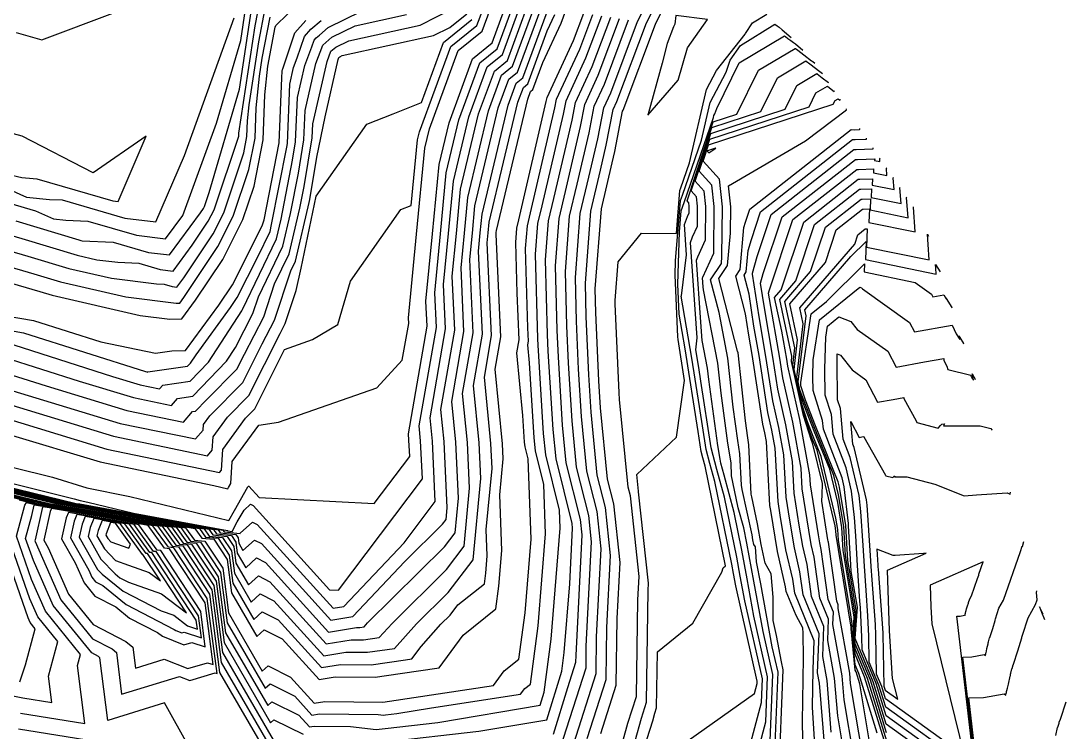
# Model space of a CAD drawing. Header units: millimetres. Extents: x 1157528 to 1158127, y 1280646 to 1281429.
# Drawn here: x 1158014.9 to 1158084.8, y 1280872.2 to 1280919.7 of the extents above; entities that cross this region are included whole.
import ezdxf

# ---------------------------------------------------------------- set-up
doc = ezdxf.new("R2010")
doc.units = ezdxf.units.MM
doc.layers.add('OCTUBRE', color=31, linetype='Continuous')

msp = doc.modelspace()

# ---------------------------------------------------------------- linework, layer by layer
at = {"layer": 'OCTUBRE', "flags": 128}
for points, elevation in [([(1158014.611, 1280918.931), (1158016.321, 1280918.428), (1158026.166, 1280922.152), (1158028.483, 1280923.133), (1158028.876, 1280924.337), (1158028.726, 1280924.672), (1158028.712, 1280924.915), (1158028.698, 1280926.044), (1158029.029, 1280927.643), (1158029.526, 1280929.219), (1158029.565, 1280929.31), (1158029.617, 1280929.513), (1158030.549, 1280932.651), (1158030.659, 1280933.999), (1158029.755, 1280934.47), (1158029.773, 1280935.001), (1158030.106, 1280935.19), (1158032.612, 1280938.531), (1158033.905, 1280940.055), (1158034.804, 1280942.176), (1158035.148, 1280943.071), (1158035.099, 1280944.008)], 421), ([(1158009.61, 1280903.546), (1158016.191, 1280901.626), (1158017.003, 1280901.382), (1158022.892, 1280900.022), (1158024.873, 1280899.775), (1158025.663, 1280899.795), (1158026.59, 1280901.06), (1158028.405, 1280903.774), (1158029.752, 1280906.44), (1158030.494, 1280908.658), (1158031.103, 1280911.76), (1158031.22, 1280914.764), (1158031.427, 1280916.683), (1158031.908, 1280919.276), (1158031.943, 1280919.379), (1158031.988, 1280919.432), (1158034.076, 1280921.457)], 424.5), ([(1158014.168, 1280907.53), (1158015.893, 1280907.012), (1158017.108, 1280906.478), (1158017.922, 1280906.397), (1158019.383, 1280906.335), (1158022.653, 1280905.386), (1158024.587, 1280905.147), (1158025.747, 1280906.713), (1158027.981, 1280912.866), (1158029.609, 1280918.383), (1158030.084, 1280921.552)], 422), ([(1158051.861, 1280871.455), (1158053.349, 1280876.113), (1158053.386, 1280878.563), (1158053.682, 1280884.452), (1158053.414, 1280886.934), (1158052.739, 1280889.639), (1158052.378, 1280893.283), (1158052.184, 1280896.451), (1158052.048, 1280899.637), (1158051.968, 1280902.574), (1158052.289, 1280906.828), (1158052.865, 1280909.262), (1158053.46, 1280911.812), (1158053.862, 1280913.894), (1158054.328, 1280914.899), (1158056.123, 1280919.666), (1158057.029, 1280921.461)], 438.5), ([(1158011.863, 1280906.076), (1158014.977, 1280905.168), (1158018.679, 1280904.058), (1158020.001, 1280903.753), (1158021.406, 1280903.578), (1158022.792, 1280903.519), (1158024.234, 1280903.1), (1158025.087, 1280902.995), (1158026.363, 1280904.719), (1158027.436, 1280906.323), (1158027.824, 1280907.092), (1158029.469, 1280912.009), (1158029.482, 1280912.074), (1158029.484, 1280912.137), (1158029.491, 1280912.202), (1158030.567, 1280919.377), (1158030.903, 1280921.111)], 423), ([(1158052.763, 1280871.791), (1158054.023, 1280875.732), (1158054.074, 1280879.183), (1158054.316, 1280883.991), (1158053.97, 1280887.196), (1158053.428, 1280889.369), (1158053.012, 1280893.569), (1158052.86, 1280896.053), (1158052.694, 1280899.932), (1158052.633, 1280902.188), (1158052.995, 1280906.99), (1158053.645, 1280909.738), (1158054.032, 1280911.397), (1158054.492, 1280913.779), (1158054.742, 1280914.318), (1158056.722, 1280919.575), (1158057.424, 1280920.965)], 439), ([(1158008.646, 1280890.231), (1158018.471, 1280887.792), (1158018.875, 1280887.67), (1158019.382, 1280887.565), (1158022.438, 1280886.824), (1158028.715, 1280885.675), (1158028.738, 1280885.642), (1158029.03, 1280885.613), (1158029.376, 1280886.246), (1158029.827, 1280887.038), (1158030.264, 1280887.436), (1158030.436, 1280887.35), (1158035.543, 1280881.716), (1158036.138, 1280881.685), (1158041.753, 1280889.111), (1158041.629, 1280891.665), (1158041.533, 1280892.657), (1158042.677, 1280899.222), (1158042.57, 1280901.546), (1158042.949, 1280905.488), (1158043.341, 1280909.55), (1158044.184, 1280913.084), (1158045.583, 1280916.897), (1158046.75, 1280917.837), (1158047.726, 1280920.49)], 431), ([(1158008.838, 1280889.852), (1158018.603, 1280887.484), (1158018.856, 1280887.443), (1158028.403, 1280885.695), (1158028.49, 1280885.574), (1158029.563, 1280885.467), (1158029.57, 1280885.479), (1158029.578, 1280885.495), (1158030.394, 1280886.236), (1158030.714, 1280886.076), (1158035.792, 1280880.475), (1158036.489, 1280880.591), (1158040.516, 1280884.846), (1158042.606, 1280887.609), (1158042.41, 1280891.635), (1158042.258, 1280893.198), (1158043.292, 1280899.132), (1158043.156, 1280902.102), (1158043.482, 1280905.499), (1158043.82, 1280909), (1158044.842, 1280913.284), (1158046.067, 1280916.624), (1158047.09, 1280917.447), (1158048.214, 1280920.503)], 431.5), ([(1158009.272, 1280891.15), (1158017.03, 1280889.225), (1158019.321, 1280888.529), (1158022.193, 1280887.935), (1158028.81, 1280886.331), (1158029.183, 1280887.012), (1158030.075, 1280888.582), (1158030.134, 1280888.636), (1158030.157, 1280888.624), (1158030.847, 1280887.864), (1158038.521, 1280887.465), (1158040.901, 1280890.613), (1158040.849, 1280891.696), (1158040.808, 1280892.116), (1158042.062, 1280899.313), (1158041.985, 1280900.99), (1158042.416, 1280905.477), (1158042.862, 1280910.1), (1158043.527, 1280912.885), (1158045.099, 1280917.171), (1158046.41, 1280918.227), (1158047.238, 1280920.477)], 430.5), ([(1158009.335, 1280889.675), (1158018.378, 1280887.482), (1158018.953, 1280887.388), (1158028.092, 1280885.715), (1158028.243, 1280885.506), (1158029.284, 1280885.402), (1158029.429, 1280885.181), (1158029.477, 1280884.814), (1158029.754, 1280884.337), (1158030.524, 1280885.036), (1158030.993, 1280884.802), (1158035.634, 1280879.683), (1158037.09, 1280879.926), (1158040.568, 1280883.601), (1158043.096, 1280886.098), (1158043.333, 1280886.407), (1158043.406, 1280887.178), (1158043.191, 1280891.604), (1158042.983, 1280893.739), (1158043.908, 1280899.042), (1158043.741, 1280902.657), (1158044.015, 1280905.511), (1158044.299, 1280908.45), (1158045.5, 1280913.483), (1158046.552, 1280916.35), (1158047.429, 1280917.057), (1158048.702, 1280920.515)], 432), ([(1158009.832, 1280889.498), (1158018.153, 1280887.48), (1158019.05, 1280887.333), (1158027.78, 1280885.735), (1158027.995, 1280885.438), (1158028.988, 1280885.339), (1158029.283, 1280884.892), (1158029.379, 1280884.151), (1158029.939, 1280883.186), (1158030.654, 1280883.836), (1158031.271, 1280883.528), (1158035.475, 1280878.891), (1158037.333, 1280879.201), (1158037.562, 1280879.198), (1158037.847, 1280879.24), (1158038.08, 1280879.5), (1158043.22, 1280884.577), (1158043.934, 1280885.51), (1158044.153, 1280887.834), (1158043.972, 1280891.574), (1158043.709, 1280894.28), (1158044.523, 1280898.952), (1158044.327, 1280903.213), (1158044.548, 1280905.522), (1158044.778, 1280907.9), (1158046.158, 1280913.682), (1158047.036, 1280916.077), (1158047.769, 1280916.667), (1158049.19, 1280920.528)], 432.5), ([(1158010.329, 1280889.32), (1158017.928, 1280887.478), (1158019.147, 1280887.278), (1158027.469, 1280885.754), (1158027.747, 1280885.37), (1158028.692, 1280885.275), (1158029.136, 1280884.603), (1158029.28, 1280883.488), (1158030.123, 1280882.036), (1158030.784, 1280882.637), (1158031.55, 1280882.254), (1158035.316, 1280878.1), (1158036.98, 1280878.377), (1158037.818, 1280878.367), (1158038.862, 1280878.519), (1158039.715, 1280879.472), (1158043.344, 1280883.057), (1158044.534, 1280884.614), (1158044.901, 1280888.49), (1158044.753, 1280891.543), (1158044.434, 1280894.821), (1158045.138, 1280898.862), (1158044.912, 1280903.769), (1158045.082, 1280905.533), (1158045.257, 1280907.35), (1158046.815, 1280913.881), (1158047.521, 1280915.803), (1158048.109, 1280916.277), (1158049.677, 1280920.541)], 433), ([(1158010.826, 1280889.143), (1158017.703, 1280887.476), (1158019.244, 1280887.223), (1158027.157, 1280885.774), (1158027.499, 1280885.302), (1158028.397, 1280885.212), (1158028.989, 1280884.314), (1158029.182, 1280882.825), (1158030.308, 1280880.886), (1158030.914, 1280881.437), (1158031.828, 1280880.98), (1158035.157, 1280877.308), (1158036.628, 1280877.553), (1158038.075, 1280877.536), (1158039.878, 1280877.798), (1158041.35, 1280879.444), (1158043.468, 1280881.537), (1158045.135, 1280883.717), (1158045.648, 1280889.146), (1158045.533, 1280891.513), (1158045.159, 1280895.362), (1158045.753, 1280898.771), (1158045.498, 1280904.325), (1158045.615, 1280905.544), (1158045.736, 1280906.8), (1158047.473, 1280914.08), (1158048.005, 1280915.53), (1158048.449, 1280915.887), (1158050.165, 1280920.554)], 433.5), ([(1158011.112, 1280905.233), (1158015.381, 1280903.987), (1158018.121, 1280903.166), (1158020.964, 1280902.509), (1158023.988, 1280902.132), (1158024.496, 1280902.111), (1158025.024, 1280901.958), (1158025.337, 1280901.919), (1158025.804, 1280902.55), (1158027.759, 1280905.473), (1158028.467, 1280906.875), (1158029.811, 1280910.892), (1158030.022, 1280911.97), (1158030.063, 1280913.013), (1158030.18, 1280914.099), (1158030.808, 1280918.289), (1158031.241, 1280920.524)], 423.5), ([(1158011.323, 1280888.966), (1158017.477, 1280887.474), (1158019.341, 1280887.168), (1158026.846, 1280885.794), (1158027.251, 1280885.233), (1158028.101, 1280885.148), (1158028.842, 1280884.025), (1158029.084, 1280882.161), (1158030.492, 1280879.736), (1158031.044, 1280880.237), (1158032.107, 1280879.705), (1158034.998, 1280876.516), (1158036.276, 1280876.729), (1158038.332, 1280876.704), (1158040.626, 1280877.038), (1158041.048, 1280877.102), (1158041.655, 1280877.929), (1158042.985, 1280879.416), (1158043.592, 1280880.016), (1158044.116, 1280880.701), (1158045.887, 1280882.113), (1158045.983, 1280882.832), (1158046.076, 1280883.973), (1158046.012, 1280885.743), (1158046.396, 1280889.803), (1158046.314, 1280891.482), (1158045.884, 1280895.903), (1158046.368, 1280898.681), (1158046.083, 1280904.881), (1158046.148, 1280905.555), (1158046.215, 1280906.25), (1158048.131, 1280914.279), (1158048.489, 1280915.256), (1158048.788, 1280915.497), (1158050.086, 1280919.023), (1158050.599, 1280920.131)], 434), ([(1158011.82, 1280888.789), (1158017.252, 1280887.472), (1158019.439, 1280887.113), (1158026.534, 1280885.814), (1158027.003, 1280885.165), (1158027.805, 1280885.085), (1158028.695, 1280883.736), (1158028.986, 1280881.498), (1158030.677, 1280878.586), (1158031.173, 1280879.037), (1158032.385, 1280878.431), (1158034.839, 1280875.724), (1158035.924, 1280875.905), (1158038.589, 1280875.873), (1158040.268, 1280876.117), (1158042.861, 1280876.511), (1158044.462, 1280878.692), (1158046.655, 1280880.438), (1158046.856, 1280881.949), (1158047.051, 1280884.343), (1158046.916, 1280888.059), (1158047.143, 1280890.459), (1158047.095, 1280891.452), (1158046.609, 1280896.444), (1158046.983, 1280898.591), (1158046.669, 1280905.437), (1158046.681, 1280905.566), (1158046.694, 1280905.7), (1158048.789, 1280914.478), (1158048.974, 1280914.983), (1158049.128, 1280915.107), (1158049.798, 1280916.928), (1158051.014, 1280919.55), (1158051.333, 1280920.398)], 434.5), ([(1158012.704, 1280893.521), (1158020.657, 1280891.106), (1158028.193, 1280889.548), (1158028.32, 1280889.698), (1158028.414, 1280891.08), (1158029.918, 1280893.162), (1158030.558, 1280893.804), (1158032.531, 1280897.745), (1158034.394, 1280898.424), (1158036.086, 1280899.42), (1158036.935, 1280902.314), (1158040.311, 1280907.098), (1158041.003, 1280907.374), (1158041.425, 1280911.75), (1158041.553, 1280912.288), (1158043.646, 1280917.991), (1158045.391, 1280919.396), (1158045.775, 1280920.439)], 429), ([(1158012.814, 1280888.434), (1158016.802, 1280887.468), (1158019.633, 1280887.003), (1158025.911, 1280885.853), (1158026.507, 1280885.029), (1158027.214, 1280884.958), (1158028.402, 1280883.158), (1158028.789, 1280880.172), (1158031.046, 1280876.285), (1158031.433, 1280876.637), (1158032.942, 1280875.883), (1158034.522, 1280874.141), (1158035.22, 1280874.257), (1158039.103, 1280874.21), (1158039.552, 1280874.275), (1158046.488, 1280875.329), (1158047.206, 1280876.307), (1158048.189, 1280877.09), (1158048.601, 1280880.183), (1158049.001, 1280885.083), (1158048.806, 1280890.456), (1158048.606, 1280891.258), (1158048.575, 1280891.566), (1158048.465, 1280893.357), (1158048.06, 1280897.527), (1158048.214, 1280898.41), (1158048.071, 1280901.509), (1158047.979, 1280904.889), (1158048.052, 1280905.855), (1158048.183, 1280906.407), (1158050.025, 1280914.304), (1158050.079, 1280914.584), (1158051.842, 1280918.387), (1158052.531, 1280920.215)], 435.5), ([(1158013.111, 1280896.429), (1158016.603, 1280895.321), (1158021.994, 1280893.684), (1158025.789, 1280892.899), (1158026.388, 1280893.605), (1158026.589, 1280893.633), (1158027.321, 1280894.392), (1158029.356, 1280896.434), (1158029.857, 1280897.435), (1158031.141, 1280899.943), (1158031.87, 1280902.141), (1158032.834, 1280904.148), (1158033.559, 1280907.201), (1158033.843, 1280908.647), (1158034.378, 1280911.892), (1158034.415, 1280912.825), (1158035.375, 1280916.986), (1158035.632, 1280917.665), (1158035.969, 1280917.952), (1158036.823, 1280918.375), (1158041.588, 1280919.421), (1158043.877, 1280920.561)], 427.5), ([(1158013.311, 1280888.257), (1158016.577, 1280887.465), (1158019.73, 1280886.948), (1158025.6, 1280885.873), (1158026.259, 1280884.961), (1158026.918, 1280884.895), (1158028.255, 1280882.87), (1158028.691, 1280879.509), (1158031.231, 1280875.135), (1158031.563, 1280875.438), (1158033.221, 1280874.609), (1158034.363, 1280873.349), (1158034.868, 1280873.433), (1158038.79, 1280873.385), (1158039.155, 1280873.346), (1158039.285, 1280873.359), (1158040.03, 1280873.445), (1158042.348, 1280873.834), (1158048.302, 1280874.738), (1158048.578, 1280875.114), (1158048.957, 1280875.416), (1158049.473, 1280879.3), (1158049.976, 1280885.453), (1158049.857, 1280888.737), (1158049.295, 1280890.989), (1158049.209, 1280891.853), (1158048.901, 1280896.876), (1158048.785, 1280898.068), (1158048.829, 1280898.32), (1158048.788, 1280899.206), (1158048.644, 1280904.503), (1158048.758, 1280906.017), (1158048.963, 1280906.883), (1158050.597, 1280913.889), (1158050.709, 1280914.469), (1158052.256, 1280917.806), (1158053.129, 1280920.124)], 436), ([(1158013.775, 1280897.244), (1158018.819, 1280895.642), (1158022.439, 1280894.543), (1158024.988, 1280894.016), (1158025.39, 1280894.49), (1158026.411, 1280894.634), (1158028.662, 1280896.968), (1158029.255, 1280897.885), (1158030.424, 1280900.167), (1158030.793, 1280901.279), (1158032.41, 1280904.645), (1158032.93, 1280906.835), (1158033.458, 1280909.522), (1158033.828, 1280911.761), (1158033.904, 1280913.706), (1158034.63, 1280916.851), (1158035.094, 1280918.08), (1158035.704, 1280918.599), (1158037.25, 1280919.365), (1158040.683, 1280920.118)], 427), ([(1158013.808, 1280888.08), (1158016.352, 1280887.463), (1158019.827, 1280886.893), (1158025.288, 1280885.893), (1158026.011, 1280884.892), (1158026.623, 1280884.831), (1158028.108, 1280882.581), (1158028.592, 1280878.845), (1158031.415, 1280873.985), (1158031.693, 1280874.238), (1158033.499, 1280873.335), (1158034.204, 1280872.557), (1158034.516, 1280872.609), (1158036.936, 1280872.58), (1158038.657, 1280872.394), (1158039.267, 1280872.456), (1158042.77, 1280872.86), (1158049.605, 1280874.005), (1158049.876, 1280874.887), (1158050.346, 1280878.417), (1158050.95, 1280885.823), (1158050.907, 1280887.018), (1158049.983, 1280890.719), (1158049.843, 1280892.139), (1158049.481, 1280898.045), (1158049.463, 1280898.461), (1158049.309, 1280904.117), (1158049.464, 1280906.179), (1158049.744, 1280907.359), (1158051.17, 1280913.473), (1158051.34, 1280914.354), (1158052.671, 1280917.225), (1158053.728, 1280920.032)], 436.5), ([(1158014.146, 1280892.089), (1158020.212, 1280890.247), (1158027.816, 1280888.674), (1158028.744, 1280888.45), (1158028.796, 1280888.545), (1158028.94, 1280888.799), (1158029.031, 1280890.269), (1158030.81, 1280892.693), (1158032.121, 1280892.914), (1158038.709, 1280895.191), (1158040.404, 1280897.038), (1158040.832, 1280899.493), (1158040.814, 1280899.878), (1158041.35, 1280905.455), (1158041.904, 1280911.2), (1158042.211, 1280912.487), (1158044.13, 1280917.717), (1158045.731, 1280919.006), (1158046.262, 1280920.452)], 429.5), ([(1158014.386, 1280894.999), (1158021.548, 1280892.825), (1158026.59, 1280891.782), (1158027.095, 1280892.377), (1158027.121, 1280892.755), (1158027.532, 1280893.325), (1158029.757, 1280895.558), (1158031.045, 1280898.132), (1158031.858, 1280899.719), (1158032.946, 1280903.004), (1158033.257, 1280903.651), (1158034.188, 1280907.568), (1158034.228, 1280907.772), (1158034.694, 1280910.6), (1158035.238, 1280913.298), (1158036.121, 1280917.121), (1158036.169, 1280917.25), (1158036.233, 1280917.304), (1158036.395, 1280917.385), (1158042.493, 1280918.723), (1158043.58, 1280919.265), (1158044.711, 1280920.176)], 428), ([(1158014.438, 1280898.058), (1158021.036, 1280895.963), (1158022.885, 1280895.402), (1158024.187, 1280895.133), (1158024.392, 1280895.375), (1158026.234, 1280895.635), (1158027.457, 1280896.903), (1158029.68, 1280900.337), (1158029.707, 1280900.391), (1158029.716, 1280900.417), (1158031.987, 1280905.142), (1158032.302, 1280906.468), (1158033.074, 1280910.397), (1158033.277, 1280911.63), (1158033.393, 1280914.586), (1158033.884, 1280916.716), (1158034.356, 1280917.963), (1158034.508, 1280918.414), (1158034.644, 1280918.571), (1158034.862, 1280918.754), (1158035.44, 1280919.246), (1158037.678, 1280920.355)], 426.5), ([(1158014.572, 1280906.349), (1158018.783, 1280905.086), (1158018.924, 1280905.024), (1158019.019, 1280905.014), (1158021.088, 1280904.927), (1158023.444, 1280904.243), (1158024.837, 1280904.071), (1158026.922, 1280906.888), (1158027.113, 1280907.172), (1158027.182, 1280907.309), (1158027.494, 1280908.242), (1158029.525, 1280915.128), (1158030.325, 1280920.464)], 422.5), ([(1158053.666, 1280872.126), (1158054.696, 1280875.351), (1158054.763, 1280879.804), (1158054.95, 1280883.529), (1158054.526, 1280887.459), (1158054.117, 1280889.099), (1158053.646, 1280893.855), (1158053.536, 1280895.654), (1158053.341, 1280900.226), (1158053.298, 1280901.802), (1158053.701, 1280907.152), (1158054.425, 1280910.214), (1158054.605, 1280910.982), (1158055.123, 1280913.664), (1158055.156, 1280913.737), (1158057.32, 1280919.483), (1158057.818, 1280920.469)], 439.5), ([(1158054.773, 1280870.297), (1158055.471, 1280872.797), (1158056.043, 1280874.589), (1158056.139, 1280881.045), (1158056.218, 1280882.606), (1158055.638, 1280887.983), (1158055.495, 1280888.559), (1158054.914, 1280894.427), (1158054.888, 1280894.857), (1158054.633, 1280900.814), (1158054.628, 1280901.031), (1158054.822, 1280903.605), (1158056.381, 1280905.53), (1158058.712, 1280905.495), (1158058.947, 1280908.378), (1158059.005, 1280908.546), (1158059.582, 1280910.217), (1158060.721, 1280915.115), (1158061.386, 1280916.381), (1158063.303, 1280918.821), (1158063.332, 1280918.864), (1158063.811, 1280919.565), (1158064.757, 1280920.151)], 440.5), ([(1158010.361, 1280904.389), (1158015.786, 1280902.806), (1158017.562, 1280902.274), (1158021.928, 1280901.265), (1158025.301, 1280900.845), (1158025.535, 1280900.851), (1158025.81, 1280901.227), (1158028.082, 1280904.624), (1158029.11, 1280906.657), (1158030.152, 1280909.775), (1158030.562, 1280911.865), (1158030.641, 1280913.889), (1158030.869, 1280915.996), (1158031.049, 1280917.201), (1158031.579, 1280919.938)], 424), ([(1158011.7, 1280899.466), (1158015.102, 1280898.873), (1158023.252, 1280896.285), (1158023.33, 1280896.261), (1158023.385, 1280896.25), (1158023.394, 1280896.26), (1158026.056, 1280896.636), (1158026.251, 1280896.838), (1158026.62, 1280897.408), (1158028.929, 1280900.559), (1158029.375, 1280901.225), (1158030.752, 1280903.952), (1158031.563, 1280905.639), (1158031.673, 1280906.101), (1158032.689, 1280911.272), (1158032.726, 1280911.5), (1158032.882, 1280915.467), (1158033.139, 1280916.58), (1158033.385, 1280917.233), (1158033.867, 1280918.655), (1158034.296, 1280919.152), (1158034.982, 1280919.729)], 426), ([(1158012.17, 1280894.678), (1158021.103, 1280891.966), (1158027.392, 1280890.665), (1158027.708, 1280891.037), (1158027.767, 1280891.918), (1158028.725, 1280893.244), (1158030.157, 1280894.681), (1158032.234, 1280898.829), (1158032.575, 1280899.495), (1158033.306, 1280901.701), (1158033.65, 1280903.183), (1158034.649, 1280907.992), (1158038.037, 1280912.792), (1158039.793, 1280913.493), (1158041.685, 1280914.241), (1158043.161, 1280918.264), (1158045.051, 1280919.786)], 428.5), ([(1158013.941, 1280900.005), (1158015.765, 1280899.687), (1158020.264, 1280898.259), (1158023.92, 1280897.517), (1158024.995, 1280897.659), (1158025.918, 1280897.682), (1158028.149, 1280900.726), (1158029.052, 1280902.075), (1158031.038, 1280906.006), (1158031.177, 1280906.423), (1158032.184, 1280911.551), (1158032.353, 1280915.884), (1158032.371, 1280916.347), (1158032.394, 1280916.445), (1158032.415, 1280916.502), (1158033.225, 1280918.897), (1158033.947, 1280919.733)], 425.5), ([(1158014.158, 1280908.43), (1158015.292, 1280907.931), (1158016.825, 1280907.779), (1158017.679, 1280907.743), (1158021.863, 1280906.529), (1158023.942, 1280906.272), (1158025.845, 1280910.716), (1158029.178, 1280919.895)], 421.5), ([(1158039.248, 1280871.552), (1158045.511, 1280872.274), (1158050.053, 1280873.036), (1158051.051, 1280876.276), (1158051.219, 1280877.534), (1158051.593, 1280882.117), (1158051.779, 1280885.837), (1158051.746, 1280886.147), (1158050.672, 1280890.449), (1158050.477, 1280892.425), (1158050.156, 1280897.646), (1158050.109, 1280898.755), (1158049.974, 1280903.732), (1158050.171, 1280906.341), (1158050.524, 1280907.835), (1158051.742, 1280913.058), (1158051.97, 1280914.239), (1158053.085, 1280916.643), (1158054.327, 1280919.941)], 437), ([(1158050.502, 1280872.066), (1158051.465, 1280875.193), (1158052.002, 1280876.875), (1158052.009, 1280877.322), (1158052.413, 1280885.376), (1158052.302, 1280886.41), (1158051.361, 1280890.179), (1158051.111, 1280892.711), (1158050.832, 1280897.248), (1158050.755, 1280899.049), (1158050.639, 1280903.346), (1158050.877, 1280906.504), (1158051.304, 1280908.311), (1158052.315, 1280912.643), (1158052.601, 1280914.124), (1158053.499, 1280916.062), (1158054.925, 1280919.849)], 437.5), ([(1158050.958, 1280871.12), (1158052.676, 1280876.494), (1158052.697, 1280877.942), (1158053.047, 1280884.914), (1158052.858, 1280886.672), (1158052.05, 1280889.909), (1158051.745, 1280892.997), (1158051.508, 1280896.85), (1158051.402, 1280899.343), (1158051.303, 1280902.96), (1158051.583, 1280906.666), (1158052.084, 1280908.786), (1158052.887, 1280912.228), (1158053.231, 1280914.009), (1158053.914, 1280915.481), (1158055.524, 1280919.758)], 438), ([(1158055.954, 1280871.633), (1158056.373, 1280873.133), (1158056.717, 1280874.208), (1158056.828, 1280881.666), (1158056.852, 1280882.144), (1158056.194, 1280888.245), (1158056.184, 1280888.289), (1158056.072, 1280889.412), (1158058.733, 1280891.905), (1158059.266, 1280895.693), (1158058.838, 1280898.431), (1158058.808, 1280898.61), (1158058.636, 1280902.714), (1158058.666, 1280903.681), (1158058.994, 1280907.693), (1158059.121, 1280908.061), (1158060.387, 1280911.727), (1158060.972, 1280914.245), (1158062.037, 1280916.272), (1158062.316, 1280917.07), (1158062.989, 1280918.055), (1158065.291, 1280919.482), (1158065.446, 1280919.374), (1158065.577, 1280919.271), (1158065.777, 1280919.105), (1158066.387, 1280918.597)], 441), ([(1158055.187, 1280866.862), (1158057.136, 1280872.968), (1158057.276, 1280873.468), (1158057.39, 1280873.827), (1158057.446, 1280877.56), (1158059.81, 1280879.494), (1158061.758, 1280882.896), (1158061.846, 1280883.186), (1158062, 1280883.318), (1158060.627, 1280889.964), (1158060.479, 1280890.517), (1158060.362, 1280890.949), (1158060.159, 1280892.278), (1158059.297, 1280897.806), (1158058.899, 1280900.123), (1158058.816, 1280902.109), (1158058.926, 1280905.607), (1158059.04, 1280907.007), (1158059.236, 1280907.576), (1158061.191, 1280913.236), (1158061.223, 1280913.374), (1158061.282, 1280913.486), (1158061.409, 1280913.849), (1158062.919, 1280916.905), (1158065.942, 1280918.702), (1158065.946, 1280918.699), (1158066.006, 1280918.653), (1158066.167, 1280918.531), (1158066.368, 1280918.378), (1158066.536, 1280918.256), (1158066.664, 1280918.154), (1158067.171, 1280917.731)], 441.5), ([(1158059.499, 1280871.66), (1158063.934, 1280874.78), (1158064.114, 1280875.453), (1158064.12, 1280875.61), (1158062.676, 1280881.987), (1158062.527, 1280882.799), (1158062.414, 1280883.415), (1158061.274, 1280888.934), (1158060.951, 1280890.133), (1158060.699, 1280891.072), (1158060.258, 1280893.957), (1158059.755, 1280897.181), (1158059.045, 1280901.32), (1158059.048, 1280901.344), (1158059.396, 1280904.068), (1158059.252, 1280906.092), (1158059.466, 1280906.643), (1158059.573, 1280906.879), (1158059.578, 1280907.334), (1158059.555, 1280907.544), (1158059.432, 1280907.68), (1158061.168, 1280912.96), (1158062.754, 1280913.477), (1158064.198, 1280916.399), (1158066.658, 1280917.862), (1158066.668, 1280917.853), (1158066.822, 1280917.736), (1158067.23, 1280917.426), (1158067.742, 1280917.037), (1158067.787, 1280917.005), (1158067.821, 1280916.977), (1158067.955, 1280916.866)], 442), ([(1158062.775, 1280868.098), (1158064.404, 1280874.176), (1158064.466, 1280875.76), (1158063.287, 1280880.967), (1158062.982, 1280882.626), (1158062.751, 1280883.883), (1158061.92, 1280887.904), (1158061.424, 1280889.75), (1158061.035, 1280891.195), (1158060.357, 1280895.635), (1158060.213, 1280896.557), (1158060.01, 1280897.739), (1158060.061, 1280898.142), (1158060.11, 1280898.524), (1158059.656, 1280904.91), (1158059.802, 1280905.288), (1158060.118, 1280905.983), (1158060.133, 1280907.323), (1158060.065, 1280907.94), (1158059.702, 1280908.341), (1158061.094, 1280912.573), (1158064.363, 1280913.64), (1158065.477, 1280915.894), (1158067.374, 1280917.022), (1158067.389, 1280917.008), (1158067.637, 1280916.82), (1158068.294, 1280916.321), (1158068.486, 1280916.175), (1158068.487, 1280916.186)], 442.5), ([(1158063.458, 1280868.284), (1158064.695, 1280872.899), (1158064.812, 1280875.91), (1158063.898, 1280879.948), (1158063.437, 1280882.453), (1158063.088, 1280884.351), (1158062.567, 1280886.874), (1158061.897, 1280889.367), (1158061.68, 1280890.173), (1158061.636, 1280890.425), (1158061.492, 1280891.336), (1158060.884, 1280895.755), (1158060.802, 1280896.51), (1158060.443, 1280898.348), (1158060.355, 1280899.584), (1158060.06, 1280903.728), (1158060.139, 1280903.932), (1158060.664, 1280905.087), (1158060.687, 1280907.312), (1158060.575, 1280908.337), (1158059.972, 1280909.001), (1158061.02, 1280912.186), (1158065.972, 1280913.803), (1158066.756, 1280915.388), (1158068.09, 1280916.182), (1158068.111, 1280916.163), (1158068.452, 1280915.904), (1158068.874, 1280915.583), (1158068.88, 1280915.598), (1158068.883, 1280915.605)], 443), ([(1158064.985, 1280871.622), (1158065.159, 1280876.06), (1158064.509, 1280878.929), (1158063.892, 1280882.28), (1158063.425, 1280884.82), (1158063.214, 1280885.845), (1158062.853, 1280887.184), (1158062.481, 1280888.905), (1158062.407, 1280889.32), (1158062.364, 1280890.186), (1158062.155, 1280891.507), (1158061.696, 1280894.836), (1158061.479, 1280896.849), (1158060.52, 1280901.749), (1158060.507, 1280901.932), (1158060.464, 1280902.547), (1158060.475, 1280902.577), (1158061.209, 1280904.19), (1158061.242, 1280907.301), (1158061.086, 1280908.733), (1158060.243, 1280909.662), (1158060.945, 1280911.799), (1158067.582, 1280913.966), (1158068.035, 1280914.883), (1158068.806, 1280915.342), (1158068.833, 1280915.318), (1158069.262, 1280914.991), (1158069.263, 1280914.992), (1158069.266, 1280914.999), (1158069.277, 1280915.026), (1158069.277, 1280915.026)], 443.5), ([(1158065.276, 1280870.345), (1158065.505, 1280876.21), (1158065.12, 1280877.91), (1158064.348, 1280882.108), (1158064.076, 1280883.585), (1158063.99, 1280884.572), (1158063.894, 1280884.746), (1158063.828, 1280885.041), (1158063.772, 1280885.373), (1158063.114, 1280888.409), (1158063.062, 1280888.704), (1158062.958, 1280890.79), (1158062.817, 1280891.678), (1158062.509, 1280893.916), (1158062.156, 1280897.187), (1158061.563, 1280900.221), (1158060.997, 1280902.407), (1158061.72, 1280903.497), (1158061.761, 1280903.955), (1158061.797, 1280907.29), (1158061.596, 1280909.13), (1158060.513, 1280910.323), (1158060.871, 1280911.412), (1158069.191, 1280914.129), (1158069.313, 1280914.377), (1158069.523, 1280914.502), (1158069.554, 1280914.473), (1158069.651, 1280914.399), (1158069.667, 1280914.439), (1158069.67, 1280914.447)], 444), ([(1158065.566, 1280869.068), (1158065.851, 1280876.36), (1158065.731, 1280876.891), (1158065.405, 1280878.663), (1158065.185, 1280879.659), (1158065.183, 1280881.226), (1158065.049, 1280882.775), (1158064.649, 1280883.498), (1158064.372, 1280884.726), (1158064.138, 1280886.11), (1158063.748, 1280887.913), (1158063.717, 1280888.088), (1158063.552, 1280891.394), (1158063.48, 1280891.849), (1158063.322, 1280892.996), (1158062.833, 1280897.526), (1158062.808, 1280897.654), (1158061.557, 1280902.487), (1158062.136, 1280903.36), (1158062.333, 1280905.528), (1158062.351, 1280907.279), (1158062.198, 1280908.686), (1158067.344, 1280911.691), (1158070.07, 1280913.76), (1158070.076, 1280913.766), (1158070.069, 1280913.777), (1158070.071, 1280913.785), (1158070.088, 1280913.833)], 444.5), ([(1158067.177, 1280870.609), (1158067.134, 1280872.896), (1158067.199, 1280877.175), (1158067.196, 1280878.824), (1158067.165, 1280879.181), (1158066.713, 1280879.999), (1158066.056, 1280881.6), (1158066.012, 1280881.917), (1158065.468, 1280884.272), (1158065.017, 1280887.012), (1158064.965, 1280887.337), (1158064.728, 1280891.606), (1158064.62, 1280892.198), (1158064.494, 1280892.766), (1158063.772, 1280897.421), (1158063.545, 1280898.72), (1158063.329, 1280900.132), (1158062.678, 1280902.648), (1158062.969, 1280903.087), (1158063.224, 1280905.901), (1158063.323, 1280906.247), (1158063.611, 1280907.115), (1158070.39, 1280912.434), (1158070.584, 1280912.43), (1158070.952, 1280912.444), (1158070.954, 1280912.448), (1158070.959, 1280912.452), (1158070.964, 1280912.458), (1158070.96, 1280912.464), (1158070.971, 1280912.496), (1158070.98, 1280912.522)], 445.5), ([(1158067.98, 1280871.008), (1158067.803, 1280873.884), (1158067.856, 1280876.399), (1158067.926, 1280878.3), (1158066.618, 1280881.49), (1158066.489, 1280882.412), (1158066.033, 1280884.387), (1158065.654, 1280886.685), (1158065.506, 1280887.615), (1158065.309, 1280891.161), (1158065.088, 1280892.377), (1158064.829, 1280893.542), (1158064.237, 1280897.36), (1158063.894, 1280899.323), (1158063.567, 1280901.456), (1158063.238, 1280902.728), (1158063.385, 1280902.95), (1158063.514, 1280904.372), (1158063.723, 1280905.106), (1158064.334, 1280906.945), (1158070.485, 1280911.771), (1158070.661, 1280911.768), (1158071.401, 1280911.796), (1158071.403, 1280911.798), (1158071.405, 1280911.801), (1158071.408, 1280911.804), (1158071.406, 1280911.808), (1158071.421, 1280911.852), (1158071.426, 1280911.866)], 446), ([(1158068.639, 1280871.127), (1158068.273, 1280875.486), (1158068.149, 1280876.175), (1158068.245, 1280878.781), (1158067.179, 1280881.381), (1158066.965, 1280882.907), (1158066.597, 1280884.502), (1158066.292, 1280886.357), (1158066.047, 1280887.893), (1158065.89, 1280890.715), (1158065.555, 1280892.556), (1158065.164, 1280894.319), (1158064.702, 1280897.299), (1158064.242, 1280899.926), (1158063.806, 1280902.781), (1158063.799, 1280902.808), (1158063.802, 1280902.813), (1158063.805, 1280902.844), (1158064.123, 1280903.965), (1158065.057, 1280906.775), (1158070.58, 1280911.108), (1158070.737, 1280911.105), (1158071.85, 1280911.148), (1158071.851, 1280911.149), (1158071.851, 1280911.149), (1158071.852, 1280911.15), (1158071.852, 1280911.151), (1158071.871, 1280911.208), (1158071.872, 1280911.211)], 446.5), ([(1158069.067, 1280872.209), (1158068.779, 1280875.65), (1158068.49, 1280877.249), (1158068.564, 1280879.263), (1158067.74, 1280881.272), (1158067.442, 1280883.403), (1158067.162, 1280884.617), (1158066.929, 1280886.03), (1158066.588, 1280888.17), (1158066.471, 1280890.269), (1158066.023, 1280892.735), (1158065.499, 1280895.096), (1158065.167, 1280897.238), (1158064.591, 1280900.529), (1158064.339, 1280902.176), (1158064.523, 1280902.824), (1158065.779, 1280906.605), (1158070.674, 1280910.445), (1158070.814, 1280910.443), (1158071.965, 1280910.487), (1158071.961, 1280910.384), (1158072.314, 1280910.312), (1158072.3, 1280910.5), (1158072.3, 1280910.501), (1158072.322, 1280910.55)], 447), ([(1158069.945, 1280870.628), (1158069.496, 1280873.291), (1158069.284, 1280875.813), (1158068.831, 1280878.323), (1158068.883, 1280879.744), (1158068.302, 1280881.162), (1158067.919, 1280883.898), (1158067.726, 1280884.733), (1158067.567, 1280885.703), (1158067.129, 1280888.448), (1158067.053, 1280889.824), (1158066.49, 1280892.913), (1158065.834, 1280895.873), (1158065.632, 1280897.177), (1158064.94, 1280901.132), (1158064.879, 1280901.527), (1158064.924, 1280901.683), (1158066.502, 1280906.435), (1158070.769, 1280909.783), (1158070.891, 1280909.78), (1158071.894, 1280909.819), (1158071.884, 1280909.556), (1158072.785, 1280909.373), (1158072.749, 1280909.852), (1158072.75, 1280909.854), (1158072.768, 1280909.895)], 447.5), ([(1158070.571, 1280870.54), (1158069.924, 1280874.374), (1158069.789, 1280875.976), (1158069.172, 1280879.397), (1158069.202, 1280880.226), (1158068.863, 1280881.053), (1158068.396, 1280884.394), (1158068.291, 1280884.848), (1158068.204, 1280885.376), (1158067.67, 1280888.726), (1158067.634, 1280889.378), (1158066.958, 1280893.092), (1158066.169, 1280896.65), (1158066.097, 1280897.116), (1158065.77, 1280898.983), (1158065.28, 1280901.228), (1158065.722, 1280901.74), (1158067.225, 1280906.264), (1158070.864, 1280909.12), (1158070.968, 1280909.118), (1158071.823, 1280909.151), (1158071.806, 1280908.728), (1158073.256, 1280908.433), (1158073.199, 1280909.204), (1158073.2, 1280909.207), (1158073.214, 1280909.239)], 448), ([(1158071.196, 1280870.452), (1158070.352, 1280875.456), (1158070.295, 1280876.14), (1158069.513, 1280880.47), (1158069.521, 1280880.707), (1158069.424, 1280880.944), (1158068.873, 1280884.889), (1158068.855, 1280884.963), (1158068.841, 1280885.048), (1158068.429, 1280887.637), (1158068.463, 1280888.059), (1158068.468, 1280888.804), (1158067.836, 1280891.443), (1158067.781, 1280891.577), (1158067.742, 1280891.677), (1158067.207, 1280893.341), (1158066.395, 1280896.962), (1158066.439, 1280897.321), (1158065.616, 1280901.089), (1158066.704, 1280902.351), (1158067.947, 1280906.094), (1158070.958, 1280908.457), (1158071.044, 1280908.455), (1158071.752, 1280908.482), (1158071.729, 1280907.9), (1158073.727, 1280907.493), (1158073.648, 1280908.556), (1158073.65, 1280908.56), (1158073.66, 1280908.583)], 448.5), ([(1158071.822, 1280870.364), (1158070.969, 1280875.422), (1158070.72, 1280876.233), (1158070.67, 1280876.351), (1158070.385, 1280879.112), (1158070.392, 1280879.209), (1158070.369, 1280879.345), (1158069.395, 1280885.357), (1158069.377, 1280885.659), (1158069.322, 1280885.987), (1158068.116, 1280891.024), (1158067.818, 1280891.757), (1158067.604, 1280892.305), (1158067.16, 1280893.685), (1158066.486, 1280896.691), (1158066.627, 1280897.859), (1158065.953, 1280900.951), (1158067.686, 1280902.961), (1158068.67, 1280905.924), (1158071.053, 1280907.794), (1158071.121, 1280907.793), (1158071.681, 1280907.814), (1158071.652, 1280907.072), (1158074.198, 1280906.553), (1158074.097, 1280907.908), (1158074.1, 1280907.913), (1158074.106, 1280907.928)], 449), ([(1158072.132, 1280872.145), (1158070.911, 1280876.123), (1158070.668, 1280876.703), (1158070.43, 1280879.007), (1158070.461, 1280879.434), (1158070.36, 1280880.031), (1158069.552, 1280885.019), (1158069.509, 1280885.729), (1158069.378, 1280886.503), (1158068.396, 1280890.605), (1158067.855, 1280891.937), (1158067.466, 1280892.932), (1158067.113, 1280894.03), (1158066.577, 1280896.42), (1158066.816, 1280898.397), (1158066.289, 1280900.813), (1158068.668, 1280903.572), (1158069.393, 1280905.754), (1158071.148, 1280907.131), (1158071.198, 1280907.13), (1158071.61, 1280907.146), (1158071.575, 1280906.244), (1158074.669, 1280905.614), (1158074.547, 1280907.26), (1158074.55, 1280907.266), (1158074.552, 1280907.272)], 449.5), ([(1158072.79, 1280871.028), (1158071.293, 1280875.903), (1158070.664, 1280877.407), (1158070.52, 1280878.797), (1158070.599, 1280879.884), (1158070.341, 1280881.403), (1158069.865, 1280884.343), (1158069.772, 1280885.87), (1158069.492, 1280887.534), (1158068.957, 1280889.767), (1158067.928, 1280892.297), (1158067.191, 1280894.186), (1158067.019, 1280894.718), (1158066.76, 1280895.878), (1158067.193, 1280899.474), (1158066.961, 1280900.537), (1158070.632, 1280904.794), (1158070.838, 1280905.414), (1158071.337, 1280905.805), (1158071.351, 1280905.805), (1158071.468, 1280905.81), (1158071.421, 1280904.588), (1158075.611, 1280903.734), (1158075.534, 1280904.769), (1158075.483, 1280905.464), (1158075.565, 1280905.333), (1158075.567, 1280905.331)], 450.5), ([(1158072.772, 1280871.596), (1158071.484, 1280875.794), (1158070.662, 1280877.759), (1158070.565, 1280878.691), (1158070.668, 1280880.109), (1158070.332, 1280882.089), (1158070.021, 1280884.004), (1158069.904, 1280885.941), (1158069.548, 1280888.049), (1158069.237, 1280889.348), (1158067.965, 1280892.476), (1158067.053, 1280894.813), (1158066.972, 1280895.063), (1158066.851, 1280895.607), (1158067.382, 1280900.012), (1158067.298, 1280900.399), (1158070.374, 1280903.966), (1158071.391, 1280904.973), (1158071.344, 1280903.76), (1158076.082, 1280902.795), (1158076.054, 1280903.178), (1158076.035, 1280903.436), (1158076.345, 1280902.942), (1158076.35, 1280902.935)], 451), ([(1158072.755, 1280872.165), (1158071.674, 1280875.684), (1158070.659, 1280878.111), (1158070.61, 1280878.586), (1158070.736, 1280880.334), (1158070.322, 1280882.775), (1158070.178, 1280883.666), (1158070.036, 1280886.011), (1158069.605, 1280888.565), (1158069.518, 1280888.929), (1158068.002, 1280892.656), (1158067.334, 1280894.366), (1158067.026, 1280895.331), (1158067.025, 1280895.427), (1158067.028, 1280895.543), (1158067.723, 1280900.144), (1158068.743, 1280900.967), (1158071.288, 1280903.486), (1158071.267, 1280902.933), (1158074.666, 1280902.24), (1158075.759, 1280901.457), (1158075.853, 1280901.277), (1158076.586, 1280901.408), (1158076.662, 1280901.241), (1158076.736, 1280901.128), (1158076.726, 1280901.19), (1158076.722, 1280901.2), (1158076.738, 1280901.166), (1158077.124, 1280900.551), (1158077.133, 1280900.539)], 451.5), ([(1158076.317, 1280870.157), (1158072.738, 1280872.733), (1158071.865, 1280875.574), (1158070.657, 1280878.463), (1158070.655, 1280878.481), (1158070.805, 1280880.559), (1158070.401, 1280882.944), (1158070.373, 1280883.368), (1158070.219, 1280885.975), (1158070.209, 1280886.131), (1158069.929, 1280888.587), (1158069.79, 1280889.18), (1158068.537, 1280892.426), (1158068.486, 1280893.014), (1158067.845, 1280895.023), (1158067.832, 1280895.941), (1158067.862, 1280897.058), (1158068.266, 1280899.734), (1158070.977, 1280901.92), (1158071.089, 1280901.877), (1158071.146, 1280901.804), (1158074.298, 1280899.549), (1158074.621, 1280898.93), (1158077.138, 1280899.38), (1158077.399, 1280898.808), (1158077.653, 1280898.42), (1158077.616, 1280898.631), (1158077.604, 1280898.668), (1158077.66, 1280898.548), (1158077.904, 1280898.161), (1158077.916, 1280898.143)], 452), ([(1158077.111, 1280870.141), (1158072.72, 1280873.302), (1158072.056, 1280875.464), (1158071.122, 1280877.699), (1158071.108, 1280878.542), (1158071.013, 1280880.528), (1158070.982, 1280880.941), (1158070.824, 1280883.334), (1158070.708, 1280885.319), (1158070.625, 1280886.54), (1158070.425, 1280888.295), (1158070.056, 1280889.86), (1158069.193, 1280892.098), (1158069.079, 1280893.415), (1158068.664, 1280894.714), (1158068.639, 1280896.455), (1158068.696, 1280898.573), (1158068.809, 1280899.324), (1158069.57, 1280899.937), (1158070.38, 1280899.628), (1158070.799, 1280899.099), (1158072.837, 1280897.641), (1158073.388, 1280896.583), (1158075.285, 1280896.922), (1158076.594, 1280897.156), (1158076.573, 1280897.022), (1158076.793, 1280896.632), (1158076.848, 1280896.431), (1158078.382, 1280896.034), (1158078.399, 1280896), (1158078.463, 1280895.873), (1158078.569, 1280895.711), (1158078.507, 1280896.072), (1158078.487, 1280896.136), (1158078.582, 1280895.931), (1158078.683, 1280895.77), (1158078.7, 1280895.747)], 452.5), ([(1158077.904, 1280870.126), (1158072.703, 1280873.87), (1158072.247, 1280875.354), (1158071.606, 1280876.888), (1158071.578, 1280878.609), (1158071.513, 1280879.962), (1158071.384, 1280881.656), (1158071.276, 1280883.3), (1158071.196, 1280884.664), (1158071.041, 1280886.95), (1158070.921, 1280888.002), (1158070.323, 1280890.539), (1158069.848, 1280891.77), (1158069.671, 1280893.816), (1158069.483, 1280894.405), (1158069.447, 1280896.969), (1158069.46, 1280897.459), (1158069.671, 1280897.378), (1158070.451, 1280896.394), (1158071.376, 1280895.733), (1158072.155, 1280894.237), (1158073.199, 1280894.423), (1158073.918, 1280894.551), (1158073.907, 1280894.478), (1158074.74, 1280893.001), (1158074.773, 1280892.881), (1158076.206, 1280892.51), (1158076.368, 1280892.681), (1158076.444, 1280892.762), (1158076.629, 1280892.798), (1158076.623, 1280892.784), (1158076.57, 1280892.65), (1158079.01, 1280892.661), (1158079.714, 1280892.477), (1158079.799, 1280892.382), (1158079.805, 1280892.367)], 453), ([(1158078.629, 1280869.839), (1158077.46, 1280879.95), (1158077.67, 1280879.956), (1158077.97, 1280880.007), (1158077.995, 1280879.988), (1158077.996, 1280879.993), (1158077.998, 1280880.002), (1158078.004, 1280880.027), (1158078.007, 1280880.042), (1158078.01, 1280880.057), (1158078.018, 1280880.09), (1158078.032, 1280880.15), (1158078.059, 1280880.265), (1158078.062, 1280880.275), (1158078.065, 1280880.291), (1158078.069, 1280880.307), (1158078.084, 1280880.372), (1158078.086, 1280880.375), (1158078.096, 1280880.408), (1158078.098, 1280880.415), (1158078.109, 1280880.44), (1158078.169, 1280880.632), (1158078.227, 1280880.819), (1158078.23, 1280880.826), (1158078.239, 1280880.856), (1158078.319, 1280881.11), (1158078.427, 1280881.3), (1158078.83, 1280882.461), (1158078.912, 1280882.697), (1158078.932, 1280882.755), (1158079.214, 1280883.571), (1158075.663, 1280882.019), (1158075.708, 1280880.571), (1158075.784, 1280879.442), (1158077.953, 1280870.647), (1158072.686, 1280874.439), (1158072.438, 1280875.244), (1158072.09, 1280876.077), (1158072.047, 1280878.677), (1158072.013, 1280879.395), (1158071.786, 1280882.371), (1158071.728, 1280883.266), (1158071.684, 1280884.008), (1158071.457, 1280887.359), (1158071.417, 1280887.709), (1158070.59, 1280891.218), (1158070.503, 1280891.442), (1158070.374, 1280892.943), (1158070.923, 1280891.89), (1158071.112, 1280891.924), (1158071.243, 1280891.947), (1158071.241, 1280891.934), (1158072.687, 1280889.371), (1158072.698, 1280889.331), (1158073.174, 1280889.208), (1158073.228, 1280889.264), (1158073.253, 1280889.291), (1158073.314, 1280889.303), (1158073.313, 1280889.299), (1158073.295, 1280889.254), (1158074.106, 1280889.258), (1158075.98, 1280888.77), (1158075.98, 1280888.77), (1158077.938, 1280887.988), (1158078.761, 1280888.047), (1158080.816, 1280888.194), (1158080.961, 1280888.123), (1158080.965, 1280888.121), (1158080.995, 1280888.106), (1158080.997, 1280888.105), (1158081.006, 1280888.101), (1158081.039, 1280888.23)], 453.5), ([(1158014.305, 1280887.903), (1158016.127, 1280887.461), (1158019.924, 1280886.838), (1158024.977, 1280885.913), (1158025.764, 1280884.824), (1158026.327, 1280884.768), (1158027.961, 1280882.292), (1158028.494, 1280878.182), (1158031.6, 1280872.835), (1158031.823, 1280873.038), (1158033.778, 1280872.061)], 437), ([(1158014.903, 1280873.471), (1158019.187, 1280872.773), (1158018.711, 1280876.659), (1158018.911, 1280877.39), (1158016.564, 1280880.285), (1158015.636, 1280882.388), (1158014.616, 1280885.294), (1158015.186, 1280887.357), (1158015.3, 1280887.548), (1158015.677, 1280887.457), (1158020.118, 1280886.727), (1158024.354, 1280885.952), (1158025.268, 1280884.688), (1158025.736, 1280884.641), (1158027.668, 1280881.714), (1158028.298, 1280876.856), (1158031.969, 1280870.535)], 438), ([(1158014.802, 1280887.726), (1158015.902, 1280887.459), (1158020.021, 1280886.782), (1158024.665, 1280885.932), (1158025.516, 1280884.756), (1158026.032, 1280884.704), (1158027.814, 1280882.003), (1158028.396, 1280877.519), (1158031.784, 1280871.685)], 437.5), ([(1158026.163, 1280871.205), (1158024.52, 1280874.16), (1158020.728, 1280872.988), (1158020.204, 1280877.174), (1158020.105, 1280877.258), (1158019.648, 1280877.494), (1158017.078, 1280880.662), (1158015.755, 1280883.662), (1158015.236, 1280885.141), (1158015.66, 1280886.675), (1158015.814, 1280887.355), (1158015.829, 1280887.393), (1158020.215, 1280886.672), (1158024.042, 1280885.972), (1158025.02, 1280884.62), (1158025.44, 1280884.577), (1158027.521, 1280881.425), (1158028.199, 1280876.193), (1158032.153, 1280869.384)], 438.5), ([(1158014.844, 1280875.572), (1158015.222, 1280876.703), (1158015.879, 1280879.105), (1158015.534, 1280879.53), (1158015.398, 1280879.838), (1158013.376, 1280885.599)], 437), ([(1158014.383, 1280874.625), (1158015.041, 1280874.508), (1158016.984, 1280874.192), (1158016.768, 1280875.955), (1158017.395, 1280878.248), (1158016.049, 1280879.907), (1158015.517, 1280881.113), (1158013.996, 1280885.446)], 437.5), ([(1158078.936, 1280867.907), (1158077.86, 1280877.224), (1158078.449, 1280877.242), (1158079.288, 1280877.385), (1158079.36, 1280877.331), (1158079.361, 1280877.344), (1158079.367, 1280877.37), (1158079.384, 1280877.44), (1158079.393, 1280877.483), (1158079.403, 1280877.523), (1158079.425, 1280877.616), (1158079.464, 1280877.785), (1158079.54, 1280878.108), (1158079.547, 1280878.137), (1158079.557, 1280878.181), (1158079.568, 1280878.226), (1158079.61, 1280878.407), (1158079.614, 1280878.418), (1158079.642, 1280878.508), (1158079.649, 1280878.529), (1158079.679, 1280878.598), (1158079.847, 1280879.136), (1158080.011, 1280879.661), (1158080.018, 1280879.682), (1158080.044, 1280879.765), (1158080.268, 1280880.48), (1158080.573, 1280881.01), (1158081.702, 1280884.268), (1158081.823, 1280884.618), (1158081.834, 1280884.613), (1158081.918, 1280884.936)], 454), ([(1158079.244, 1280865.975), (1158078.259, 1280874.498), (1158079.228, 1280874.528), (1158080.607, 1280874.762), (1158080.725, 1280874.674), (1158080.727, 1280874.696), (1158080.737, 1280874.739), (1158080.764, 1280874.853), (1158080.78, 1280874.923), (1158080.796, 1280874.99), (1158080.831, 1280875.143), (1158080.896, 1280875.42), (1158081.02, 1280875.95), (1158081.032, 1280875.998), (1158081.049, 1280876.071), (1158081.066, 1280876.145), (1158081.136, 1280876.442), (1158081.142, 1280876.46), (1158081.189, 1280876.608), (1158081.199, 1280876.643), (1158081.249, 1280876.756), (1158081.526, 1280877.641), (1158081.796, 1280878.503), (1158081.806, 1280878.538), (1158081.849, 1280878.675), (1158082.217, 1280879.849), (1158082.718, 1280880.72), (1158082.829, 1280881.042), (1158082.77, 1280881.534), (1158082.769, 1280881.536), (1158082.797, 1280881.642)], 454.5), ([(1158083.214, 1280880.077), (1158082.983, 1280880.563), (1158083.113, 1280880.225), (1158083.309, 1280879.72)], 454.5), ([(1158084.063, 1280871.983), (1158084.187, 1280872.513), (1158084.199, 1280872.545), (1158084.282, 1280872.809), (1158084.3, 1280872.87), (1158084.389, 1280873.073), (1158084.753, 1280874.236)], 455.5), ([(1158014.765, 1280872.433), (1158019.878, 1280871.6)], 438.5)]:
    msp.add_lwpolyline(points, dxfattribs=dict(at, elevation=elevation))
for points, elevation in [([(1158058.518, 1280919.3), (1158058.099, 1280918.186), (1158057.759, 1280916.868), (1158056.815, 1280913.412), (1158058.823, 1280915.732), (1158059.461, 1280917.894), (1158060.802, 1280919.793), (1158058.68, 1280920.054), (1158058.607, 1280919.476), (1158058.518, 1280919.3)], 440.5), ([(1158012.848, 1280909.386), (1158013.037, 1280909.688), (1158014.973, 1280909.237), (1158015.728, 1280909.162), (1158015.975, 1280909.151), (1158021.072, 1280907.672), (1158021.416, 1280907.629), (1158023.287, 1280911.999), (1158019.743, 1280909.546), (1158015.002, 1280912.002), (1158009.661, 1280913.435), (1158009.353, 1280913.859), (1158006.667, 1280914.398), (1158005.074, 1280914.407), (1158004.561, 1280914.458), (1158003.754, 1280914.652), (1158004.614, 1280914.298), (1158004.709, 1280914.258), (1158009.006, 1280913.08), (1158011.686, 1280910.137), (1158011.031, 1280909.957), (1158011.013, 1280909.932), (1158012.471, 1280909.505), (1158012.848, 1280909.386)], 421), ([(1158060.783, 1280910.984), (1158060.872, 1280910.885), (1158061.34, 1280911.202), (1158061.332, 1280911.2), (1158060.797, 1280911.025), (1158060.783, 1280910.984)], 444.5), ([(1158023.731, 1280885.992), (1158020.312, 1280886.617), (1158016.394, 1280887.261), (1158016.348, 1280887.144), (1158015.87, 1280885.042), (1158015.856, 1280884.988), (1158015.874, 1280884.937), (1158017.593, 1280881.039), (1158019.698, 1280878.445), (1158021.014, 1280877.762), (1158021.3, 1280877.523), (1158021.648, 1280874.736), (1158025.508, 1280875.929), (1158026.202, 1280875.651), (1158027.904, 1280876.158), (1158028.025, 1280876.118), (1158027.374, 1280881.136), (1158025.145, 1280884.514), (1158024.772, 1280884.551), (1158023.731, 1280885.992)], 439), ([(1158023.419, 1280886.011), (1158020.409, 1280886.562), (1158016.96, 1280887.129), (1158016.881, 1280886.932), (1158016.449, 1280885.028), (1158016.746, 1280884.504), (1158018.108, 1280881.417), (1158019.748, 1280879.395), (1158021.924, 1280878.267), (1158022.395, 1280877.871), (1158022.569, 1280876.483), (1158024.491, 1280877.077), (1158026.069, 1280876.447), (1158027.384, 1280876.838), (1158027.763, 1280876.713), (1158027.227, 1280880.847), (1158024.849, 1280884.451), (1158024.524, 1280884.483), (1158023.419, 1280886.011)], 439.5), ([(1158022.796, 1280886.051), (1158020.603, 1280886.452), (1158018.09, 1280886.865), (1158017.949, 1280886.51), (1158017.634, 1280885.123), (1158018.547, 1280883.51), (1158019.137, 1280882.172), (1158019.848, 1280881.295), (1158021.255, 1280880.566), (1158022.172, 1280879.824), (1158024.043, 1280878.86), (1158024.376, 1280878.608), (1158025.804, 1280878.037), (1158026.345, 1280878.198), (1158027.241, 1280877.902), (1158026.933, 1280880.269), (1158024.258, 1280884.324), (1158024.028, 1280884.347), (1158022.796, 1280886.051)], 440.5), ([(1158022.485, 1280886.071), (1158020.7, 1280886.397), (1158018.655, 1280886.733), (1158018.482, 1280886.298), (1158018.226, 1280885.17), (1158019.448, 1280883.012), (1158019.652, 1280882.549), (1158019.898, 1280882.245), (1158020.386, 1280881.993), (1158021.958, 1280880.72), (1158025.168, 1280879.067), (1158025.263, 1280878.995), (1158025.671, 1280878.832), (1158025.826, 1280878.878), (1158026.979, 1280878.496), (1158026.787, 1280879.98), (1158023.962, 1280884.26), (1158023.78, 1280884.279), (1158022.485, 1280886.071)], 441), ([(1158022.173, 1280886.09), (1158020.797, 1280886.342), (1158019.22, 1280886.601), (1158019.016, 1280886.087), (1158018.818, 1280885.217), (1158020.034, 1280883.071), (1158020.338, 1280882.754), (1158021.744, 1280881.616), (1158024.298, 1280880.301), (1158025.128, 1280880.008), (1158026.05, 1280879.312), (1158026.718, 1280879.091), (1158026.64, 1280879.691), (1158023.667, 1280884.197), (1158023.533, 1280884.21), (1158022.173, 1280886.09)], 441.5), ([(1158021.862, 1280886.11), (1158020.894, 1280886.287), (1158019.786, 1280886.469), (1158019.549, 1280885.876), (1158019.411, 1280885.264), (1158020.265, 1280883.756), (1158021.218, 1280882.766), (1158021.53, 1280882.513), (1158022.098, 1280882.22), (1158024.312, 1280881.437), (1158025.983, 1280880.176), (1158023.371, 1280884.134), (1158023.285, 1280884.142), (1158021.862, 1280886.11)], 442), ([(1158021.55, 1280886.13), (1158020.991, 1280886.232), (1158020.351, 1280886.337), (1158020.083, 1280885.664), (1158020.003, 1280885.312), (1158020.496, 1280884.441), (1158021.243, 1280883.665), (1158022.112, 1280883.356), (1158023.495, 1280882.867), (1158024.241, 1280882.304), (1158023.075, 1280884.07), (1158023.037, 1280884.074), (1158021.55, 1280886.13)], 442.5), ([(1158021.239, 1280886.15), (1158021.088, 1280886.177), (1158020.916, 1280886.206), (1158020.617, 1280885.453), (1158020.595, 1280885.359), (1158020.727, 1280885.127), (1158020.926, 1280884.919), (1158022.133, 1280884.491), (1158022.246, 1280884.757), (1158021.239, 1280886.15)], 443), ([(1158072.179, 1280883.232), (1158072.189, 1280883.086), (1158072.513, 1280878.828), (1158072.517, 1280878.744), (1158072.574, 1280875.266), (1158072.629, 1280875.135), (1158072.668, 1280875.007), (1158073.502, 1280874.407), (1158073.159, 1280875.799), (1158072.944, 1280878.965), (1158072.819, 1280883.029), (1158075.402, 1280884.158), (1158075.221, 1280884.145), (1158073.322, 1280884.008), (1158073.188, 1280883.999), (1158072.099, 1280884.434), (1158072.172, 1280883.352), (1158072.179, 1280883.232)], 454)]:
    msp.add_lwpolyline(points, close=True, dxfattribs=dict(at, elevation=elevation))

doc.saveas('drawing.dxf')
